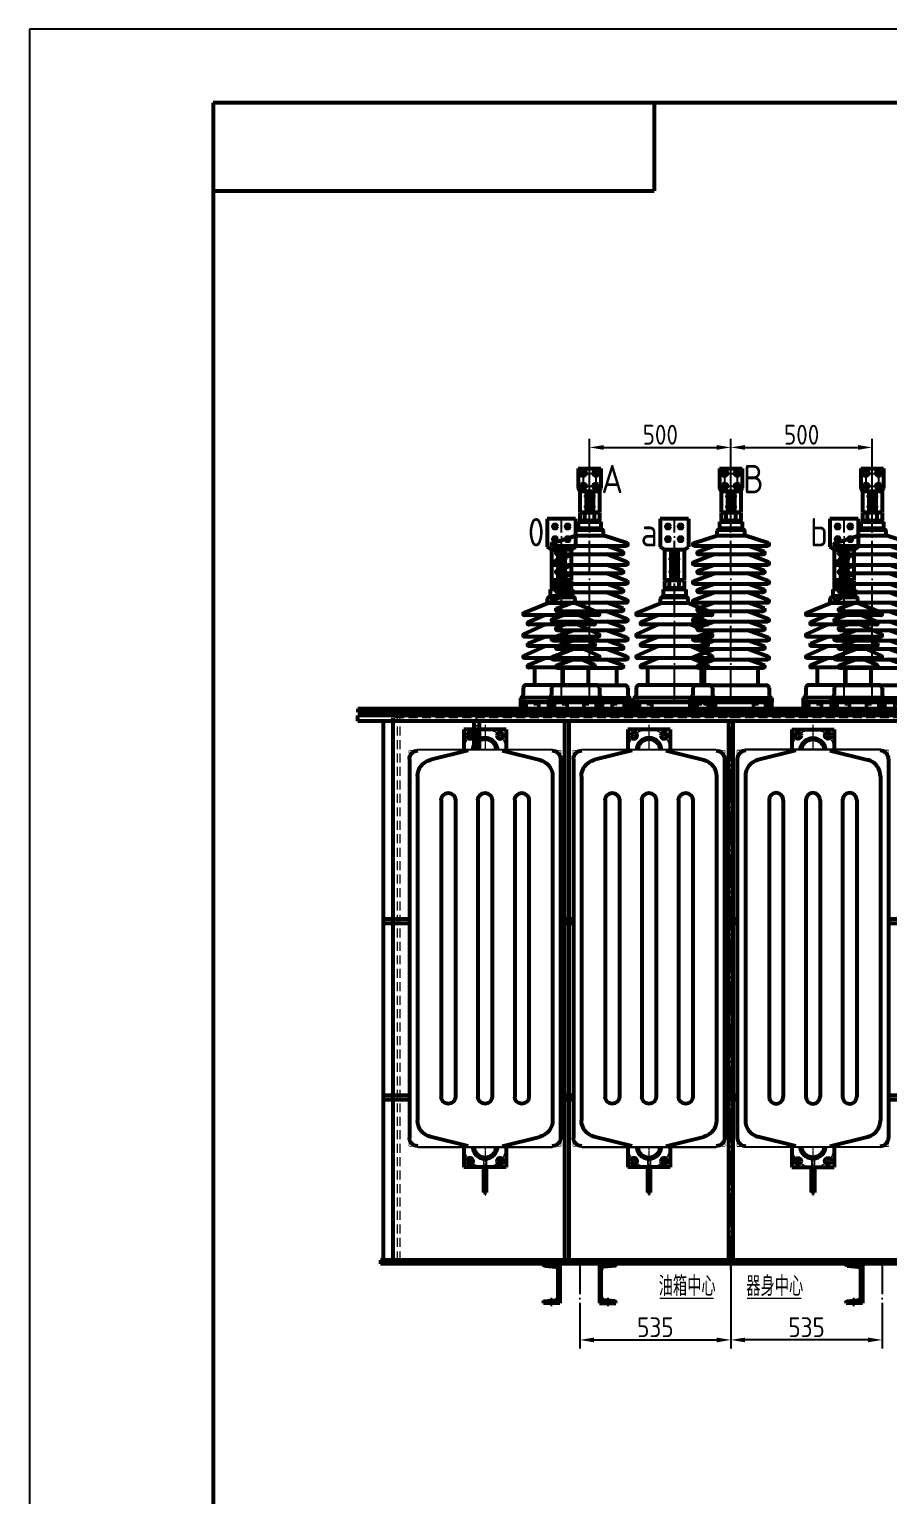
# Model space of a CAD drawing. Header units: inches. Extents: x 0 to 15444, y 0 to 10920.
# Drawn here: x 0 to 3040, y 5730 to 10920 of the extents above; entities that cross this region are included whole.
import ezdxf
from ezdxf.enums import TextEntityAlignment as Align

# ---------------------------------------------------------------- set-up
doc = ezdxf.new("R2010")
doc.units = ezdxf.units.IN
doc.header["$LTSCALE"] = 5
doc.header["$MEASUREMENT"] = 0
doc.set_wipeout_variables(frame=1)
for name, pattern in [('ACAD_ISO04W100', [30, 24, -3, 0, -3]), ('CENTER', [2, 1.25, -0.25, 0.25, -0.25]), ('HIDDEN', [9.525, 6.35, -3.175]), ('PHANTOM', [63.5, 31.75, -6.35, 6.35, -6.35, 6.35, -6.35])]:
    doc.linetypes.add(name, pattern=pattern)
doc.layers.get('0').update_dxf_attribs({"color": 1, "linetype": 'ACAD_ISO04W100'})
doc.layers.get('Defpoints').update_dxf_attribs({"lineweight": 20})
for name, color, linetype, lineweight in [('1', 4, 'Continuous', 53), ('12标注', 3, 'Continuous', 5), ('2', 3, 'Continuous', 20), ('3', 6, 'HIDDEN', 20), ('中心线', 1, 'CENTER', 9), ('标注', 3, 'Continuous', 9), ('标注、文本', 3, 'Continuous', 25), ('粗实线', 4, 'Continuous', 53)]:
    doc.layers.add(name, color=color, linetype=linetype, lineweight=lineweight)
doc.layers.add('3中心线层', color=1, linetype='CENTER')
doc.layers.add('双点划线', color=2, linetype='PHANTOM')
doc.styles.get("Standard").update_dxf_attribs({"font": 'gbenor.shx', "bigfont": 'gbcbig.shx'})
doc.dimstyles.new('1$0', dxfattribs={"dimscale": 20, "dimtxt": 3.5, "dimasz": 2.5, "dimexe": 1.5, "dimexo": 0, "dimgap": 0.5, "dimtad": 1, "dimtoh": 1, "dimtxsty": 'Standard', "dimcen": 2.5, "dimclrd": 3, "dimclre": 3, "dimclrt": 3, "dimadec": 1, "dimazin": 0, "dimtfac": 1, "dimtmove": 0, "dimatfit": 2, "dimfxl": 0, "dimarcsym": 0})

# ---------------------------------------------------------------- blocks, each defined once
blk = doc.blocks.new('*U16')
at = {"layer": '1'}
for p, q in [((158, 202), (100, 202, 1)), ((100, 202), (100, 62)), ((106, 82.7), (106, 181.3, 6.3)), ((153.7, 194.7), (114.6, 190.8, 6.3)), ((158, 202), (158, 199.4)), ((100, 62), (158, 62)), ((153.7, 69.3), (114.6, 73.2, 6.3)), ((158, 62), (158, 64.6))]:
    blk.add_line(p, q, dxfattribs=at)
for centre, radius, start, end in [((115.5, 181.3), 9.5, 95.7106, 180), ((153.2, 199.4), 4.8, 275.7106, 360), ((115.5, 82.7), 9.5, 180, 264.2894), ((153.2, 64.6), 4.8, 0, 84.2894)]:
    blk.add_arc(centre, radius, start, end, dxfattribs=at)
blk = doc.blocks.new('散热器管接头')
at = {"layer": '1'}
for p, q in [((4030.4, 21238.1), (4030.4, 21088.1)), ((4030.4, 21238.1), (4180.4, 21238.1)), ((4180.4, 21238.1), (4180.4, 21088.1)), ((4030.4, 21088.1), (4180.4, 21088.1)), ((4100.4, 20998.6), (4100.4, 21088.1)), ((4110.4, 21088.1), (4110.4, 20998.6)), ((4105.4, 20998.6), (4100.4, 20998.6)), ((4105.4, 20998.6), (4110.4, 20998.6))]:
    blk.add_line(p, q, dxfattribs=at)
for centre, radius in [((4052.4, 21216.1), 11), ((4105.4, 21163.1), 44.5), ((4105.4, 21163.1), 40), ((4158.5, 21216.1), 11), ((4052.4, 21110), 11), ((4158.5, 21110), 11)]:
    blk.add_circle(centre, radius, dxfattribs=at)
at = {"layer": '3'}
for p, q in [((4100.4, 21118.6), (4110.4, 21118.6)), ((4100.4, 21118.6), (4100.4, 21088.1)), ((4110.4, 21118.6), (4110.4, 21088.1))]:
    blk.add_line(p, q, dxfattribs=at)
at = {"layer": '3中心线层', "ltscale": 10}
blk.add_line((4062.2, 21119.9), (4042.6, 21100.2), dxfattribs=at)
at = {"layer": '中心线'}
for p, q in [((4105.4, 21254.5), (4105.4, 20988.3)), ((4062.2, 21206.3), (4042.6, 21225.9)), ((4148.6, 21206.3), (4168.3, 21225.9)), ((4196.8, 21163.1), (4014, 21163.1)), ((4148.6, 21119.9), (4168.3, 21100.2))]:
    blk.add_line(p, q, dxfattribs=at)
blk.add_circle((4105.4, 21163.1), 75, dxfattribs=at)
blk = doc.blocks.new('sdfg')
at = {"layer": '2'}
for p in [(2923.7, -403.3), (2923.7, -1803.3)]:
    blk.add_blockref('散热器管接头', p, dxfattribs=at)
blk = doc.blocks.new('fgs')
at = {"layer": '1', "ltscale": 3}
for p, q in [((-4811.8, 11634.9), (-5286.3, 11634.9)), ((-4811.8, 10234.9), (-5286.8, 10234.9))]:
    blk.add_line(p, q, dxfattribs=at)
at = {"layer": '2'}
blk.add_lwpolyline([(-5049, 11634.9), (-5316.8, 11634.9), (-5316.8, 10234.9), (-4781.8, 10234.9), (-4781.8, 11634.9), (-5049, 11634.9)], close=True, dxfattribs=at)
blk.add_wipeout([(-5049, 11634.9), (-5316.8, 11634.9), (-5316.8, 10234.9), (-4781.8, 10234.9), (-4781.8, 11634.9)]).dxf.layer = '2'
at = {"layer": '1', "ltscale": 3}
for p, q in [((-5109.3, 11634.9), (-5242.8, 11601.9)), ((-4989.3, 11634.9), (-4855.8, 11601.9)), ((-5316.8, 11604.9), (-5316.8, 10264.9)), ((-4781.8, 11604.9), (-4781.8, 10264.9)), ((-5288.4, 11543.6), (-5288.4, 10326.2)), ((-4810.2, 11543.6), (-4810.2, 10326.2)), ((-5204.5, 11459.9), (-5204.5, 10409.9)), ((-5154.1, 11459.9), (-5154.1, 10409.9)), ((-5074.5, 11459.9), (-5074.5, 10409.9)), ((-5024.1, 11459.9), (-5024.1, 10409.9)), ((-4944.5, 11459.9), (-4944.5, 10409.9)), ((-4894.1, 11459.9), (-4894.1, 10409.9)), ((-5109.3, 10234.9), (-5242.8, 10268)), ((-4989.3, 10234.9), (-4855.8, 10268))]:
    blk.add_line(p, q, dxfattribs=at)
for centre, radius, start, end in [((-5286.8, 11604.9), 30, 90, 180), ((-4811.8, 11604.9), 30, 0, 90), ((-5228.4, 11543.6), 60, 103.9053, 180), ((-4870.2, 11543.6), 60, 0, 76.0947), ((-5179.3, 11459.9), 25.2, 0, 180), ((-5049.3, 11459.9), 25.2, 0, 180), ((-4919.3, 11459.9), 25.2, 0, 180), ((-5179.3, 10409.9), 25.2, 180, 0), ((-5049.3, 10409.9), 25.2, 180, 0), ((-4919.3, 10409.9), 25.2, 180, 0), ((-5228.4, 10326.2), 60, 180, 256.0947), ((-4870.2, 10326.2), 60, 283.9053, 0), ((-5286.8, 10264.9), 30, 180, 270), ((-4811.8, 10264.9), 30, 270, 0)]:
    blk.add_arc(centre, radius, start, end, dxfattribs=at)
blk = doc.blocks.new('低压套管-1')
for p, q in [((5525.6, 8154.4), (5610.9, 8154.4)), ((5543.3, 8177.1), (5543.3, 8096.8)), ((5565.8, 7344.9), (5565.8, 8171.9)), ((5588.3, 8177.1), (5588.3, 8096.8)), ((5525.6, 8109.4), (5610.9, 8109.4)), ((5586.4, 8071.9), (5545.2, 8071.9)), ((5586.4, 8036.4), (5545.2, 8036.4))]:
    blk.add_line(p, q)
at = {"layer": '1', "ltscale": 100}
for p, q in [((5525.8, 8171.9), (5605.8, 8171.9)), ((5525.8, 8171.9), (5525.8, 8101.9)), ((5605.8, 8171.9), (5605.8, 8101.9)), ((5530.8, 8091.9), (5600.8, 8091.9)), ((5530.8, 8091.9), (5530.8, 8015.9)), ((5553.3, 8091.9), (5553.3, 8015.9)), ((5563.3, 8091.9), (5563.3, 8015.9)), ((5568.3, 8091.9), (5568.3, 8015.9)), ((5578.3, 8091.9), (5578.3, 8015.9)), ((5600.8, 8091.9), (5600.8, 8015.9)), ((5600.8, 8015.9), (5530.8, 8015.9))]:
    blk.add_line(p, q, dxfattribs=at)
at = {"layer": '1'}
for p, q in [((5530.8, 8091.9), (5525.8, 8101.9)), ((5600.8, 8091.9), (5605.8, 8101.9)), ((5530.8, 8013.9), (5530.8, 7990)), ((5539.6, 8015.9), (5591.9, 8015.9)), ((5548.5, 7990), (5548.5, 8013.9)), ((5583.1, 7990), (5583.1, 8013.9)), ((5600.8, 8013.9), (5600.8, 7990)), ((5520.7, 7954.9), (5609.8, 7954.9)), ((5520.7, 7954.9), (5609.8, 7954.9)), ((5521.8, 7954.9), (5609.7, 7954.9)), ((5525.8, 7982.9), (5525.8, 7959.9)), ((5525.8, 7982.9), (5605.8, 7982.9)), ((5525.8, 7959.9), (5605.8, 7959.9)), ((5525.8, 7959.9), (5605.8, 7959.9)), ((5525.8, 7959.9), (5605.8, 7959.9)), ((5530.8, 7987.9), (5600.8, 7987.9)), ((5530.8, 7987.9), (5530.8, 7982.9)), ((5530.8, 7959.9), (5530.8, 7954.9)), ((5539.6, 7987.9), (5591.9, 7987.9)), ((5600.8, 7987.9), (5600.8, 7982.9)), ((5600.8, 7959.9), (5600.8, 7954.9)), ((5605.8, 7982.9), (5605.8, 7959.9)), ((5432.8, 7906.9), (5516.8, 7934.9)), ((5435.8, 7897.9), (5695.8, 7897.9)), ((5447.4, 7876.6), (5505.4, 7897.9)), ((5516.8, 7934.9), (5614.8, 7934.9)), ((5516.8, 7934.9), (5614.8, 7934.9)), ((5516.8, 7934.9), (5614.8, 7934.9)), ((5516.8, 7934.9), (5614.8, 7934.9)), ((5520.7, 7934.9), (5609.8, 7934.9)), ((5520.7, 7934.9), (5609.8, 7934.9)), ((5520.7, 7934.9), (5610.7, 7934.9)), ((5520.7, 7934.9), (5610.7, 7934.9)), ((5520.8, 7897.9), (5610.8, 7897.9)), ((5520.8, 7897.9), (5610.8, 7897.9)), ((5521.8, 7934.9), (5609.7, 7934.9)), ((5698.7, 7906.9), (5614.8, 7934.9)), ((5684.1, 7876.6), (5625.8, 7897.9)), ((5432.8, 7839.9), (5505.4, 7867.9)), ((5450.8, 7867.9), (5680.8, 7867.9)), ((5505.4, 7867.9), (5625.8, 7867.9)), ((5516.8, 7867.9), (5614.8, 7867.9)), ((5516.8, 7867.9), (5614.8, 7867.9)), ((5520.8, 7867.9), (5610.8, 7867.9)), ((5698.7, 7839.9), (5625.8, 7867.9)), ((5432.8, 7772.9), (5508.6, 7800.9)), ((5435.8, 7830.9), (5695.8, 7830.9)), ((5447.4, 7809.6), (5505.8, 7830.9)), ((5450.8, 7800.9), (5680.8, 7800.9)), ((5508.6, 7800.9), (5622.9, 7800.9)), ((5554.8, 7800.9), (5614.8, 7800.9)), ((5554.8, 7800.9), (5614.8, 7800.9)), ((5558.8, 7800.9), (5610.8, 7800.9)), ((5698.7, 7772.9), (5622.9, 7800.9)), ((5684.1, 7809.6), (5625.8, 7830.9)), ((5432.8, 7705.9), (5508.6, 7733.9)), ((5435.8, 7763.9), (5695.8, 7763.9)), ((5447.4, 7742.6), (5505.8, 7763.9)), ((5450.8, 7733.9), (5680.8, 7733.9)), ((5508.6, 7733.9), (5622.9, 7733.9)), ((5554.8, 7733.9), (5614.8, 7733.9)), ((5554.8, 7733.9), (5614.8, 7733.9)), ((5558.8, 7763.9), (5610.8, 7763.9)), ((5558.8, 7763.9), (5610.8, 7763.9)), ((5558.8, 7733.9), (5610.8, 7733.9)), ((5698.7, 7705.9), (5622.9, 7733.9)), ((5684.1, 7742.6), (5625.8, 7763.9)), ((5435.8, 7696.9), (5695.8, 7696.9)), ((5447.4, 7675.6), (5505.8, 7696.9)), ((5558.8, 7696.9), (5610.8, 7696.9)), ((5558.8, 7696.9), (5610.8, 7696.9)), ((5684.1, 7675.6), (5625.8, 7696.9)), ((5432.8, 7638.9), (5508.6, 7666.9)), ((5435.8, 7629.9), (5695.8, 7629.9)), ((5447.4, 7608.6), (5505.8, 7629.9)), ((5450.8, 7666.9), (5680.8, 7666.9)), ((5508.6, 7666.9), (5622.9, 7666.9)), ((5554.8, 7666.9), (5614.8, 7666.9)), ((5554.8, 7666.9), (5614.8, 7666.9)), ((5558.8, 7666.9), (5610.8, 7666.9)), ((5558.8, 7629.9), (5610.8, 7629.9)), ((5558.8, 7629.9), (5610.8, 7629.9)), ((5698.7, 7638.9), (5622.9, 7666.9)), ((5684.1, 7608.6), (5625.8, 7629.9)), ((5432.8, 7571.9), (5508.6, 7599.9)), ((5450.8, 7599.9), (5680.8, 7599.9)), ((5508.6, 7599.9), (5622.9, 7599.9)), ((5554.8, 7599.9), (5614.8, 7599.9)), ((5554.8, 7599.9), (5614.8, 7599.9)), ((5558.8, 7599.9), (5610.8, 7599.9)), ((5698.7, 7571.9), (5622.9, 7599.9)), ((5432.8, 7504.9), (5508.6, 7532.9)), ((5435.8, 7562.9), (5695.8, 7562.9)), ((5447.4, 7541.6), (5505.8, 7562.9)), ((5450.8, 7532.9), (5680.8, 7532.9)), ((5508.6, 7532.9), (5622.9, 7532.9)), ((5554.8, 7532.9), (5614.8, 7532.9)), ((5554.8, 7532.9), (5614.8, 7532.9)), ((5558.8, 7562.9), (5610.8, 7562.9)), ((5558.8, 7562.9), (5610.8, 7562.9)), ((5558.8, 7532.9), (5610.8, 7532.9)), ((5698.7, 7504.9), (5622.9, 7532.9)), ((5684.1, 7541.6), (5625.8, 7562.9)), ((5435.8, 7495.9), (5695.8, 7495.9)), ((5447.4, 7474.6), (5505.8, 7495.9)), ((5558.8, 7495.9), (5610.8, 7495.9)), ((5558.8, 7495.9), (5610.8, 7495.9)), ((5684.1, 7474.6), (5625.8, 7495.9)), ((5450.8, 7465.9), (5680.8, 7465.9)), ((5470.6, 7465.9), (5470.6, 7404.9)), ((5558.8, 7465.9), (5610.8, 7465.9)), ((5660.9, 7465.9), (5660.9, 7404.9)), ((5430.9, 7394.9), (5430.8, 7369.9)), ((5440.9, 7404.9), (5690.6, 7404.9)), ((5700.6, 7394.9), (5700.8, 7369.9)), ((5420.8, 7359.9), (5710.8, 7359.9)), ((5420.8, 7359.9), (5420.8, 7344.9)), ((5710.8, 7344.9), (5420.8, 7344.9)), ((5420.8, 7344.9), (5710.8, 7344.9)), ((5420.8, 7344.9), (5710.8, 7344.9)), ((5710.8, 7359.9), (5710.8, 7344.9))]:
    blk.add_line(p, q, dxfattribs=at)
at = {"layer": '1', "linetype": 'ACAD_ISO04W100', "ltscale": 40}
for p, q in [((5516.8, 7934.9), (5516.8, 7949.9)), ((5614.8, 7934.9), (5614.8, 7949.9))]:
    blk.add_line(p, q, dxfattribs=at)
at = {"layer": '1'}
for centre, radius, start, end in [((5539.6, 7996), 20, 63.6891, 116.3109), ((5565.8, 7944.9), 71, 75.8871, 104.1129), ((5591.9, 7996), 20, 63.6891, 116.3109), ((5521.8, 7949.9), 5, 90, 180), ((5539.6, 8007.9), 20, 243.6891, 296.3109), ((5565.8, 8058.9), 71, 255.8871, 284.1129), ((5591.9, 8007.9), 20, 243.6891, 296.3109), ((5435.8, 7902.9), 5, 126.5014, 270), ((5695.8, 7902.9), 5, 270, 53.4986), ((5435.8, 7835.9), 5, 126.5014, 270), ((5450.8, 7872.9), 5, 131.9872, 270), ((5680.8, 7872.9), 5, 270, 48.0128), ((5695.8, 7835.9), 5, 270, 53.4986), ((5450.8, 7805.9), 5, 131.9872, 270), ((5680.8, 7805.9), 5, 270, 48.0128), ((5435.8, 7768.9), 5, 126.5014, 270), ((5450.8, 7738.9), 5, 131.9872, 270), ((5680.8, 7738.9), 5, 270, 48.0128), ((5695.8, 7768.9), 5, 270, 53.4986), ((5435.8, 7701.9), 5, 126.5014, 270), ((5695.8, 7701.9), 5, 270, 53.4986), ((5435.8, 7634.9), 5, 126.5014, 270), ((5450.8, 7671.9), 5, 131.9872, 270), ((5680.8, 7671.9), 5, 270, 48.0128), ((5695.8, 7634.9), 5, 270, 53.4986), ((5450.8, 7604.9), 5, 131.9872, 270), ((5680.8, 7604.9), 5, 270, 48.0128), ((5435.8, 7567.9), 5, 126.5014, 270), ((5450.8, 7537.9), 5, 131.9872, 270), ((5680.8, 7537.9), 5, 270, 48.0128), ((5695.8, 7567.9), 5, 270, 53.4986), ((5435.8, 7500.9), 5, 126.5014, 270), ((5450.8, 7470.9), 5, 131.9872, 270), ((5680.8, 7470.9), 5, 270, 48.0128), ((5695.8, 7500.9), 5, 270, 53.4986), ((5440.9, 7394.9), 10, 90, 180), ((5690.6, 7394.9), 10, 0, 90), ((5420.8, 7369.9), 10, 270, 0), ((5710.8, 7369.9), 10, 180, 270)]:
    blk.add_arc(centre, radius, start, end, dxfattribs=at)
at = {"layer": '1', "ltscale": 40}
blk.add_arc((5609.8, 7949.9), 5, 0, 90, dxfattribs=at)
at = {"layer": '1', "ltscale": 100}
for centre, major_axis, start_param, end_param in [((5543.3, 8154.4), (-6.36, 6.36), 1.57079632679554, 7.853981633975126), ((5588.3, 8154.4), (6.36, 6.36), 6.283185307179086, 12.56637061435867), ((5543.3, 8109.4), (-6.36, 6.36), 1.57079632679554, 7.853981633975126), ((5588.3, 8109.4), (6.36, 6.36), 6.283185307179086, 12.56637061435867)]:
    blk.add_ellipse(centre, major_axis=major_axis, ratio=1, start_param=start_param, end_param=end_param, dxfattribs=at)
at = {"layer": '中心线', "lineweight": -3, "ltscale": 0.1}
for p, q in [((5435.8, 7368.5), (5435.8, 7335)), ((5695.8, 7368.5), (5695.8, 7335))]:
    blk.add_line(p, q, dxfattribs=at)
at = {"layer": '双点划线', "ltscale": 100}
blk.add_line((5488.3, 7344.9), (5643.3, 7344.9), dxfattribs=at)
blk = doc.blocks.new('1242141241241')
at = {"ltscale": 2}
for p, q in [((2615.2, 10635.6), (2615.2, 10659.6)), ((2875.2, 10635.6), (2875.2, 10659.6))]:
    blk.add_line(p, q, dxfattribs=at)
at = {"layer": '1', "lineweight": 50}
for p, q in [((2890.2, 10659.6), (2600.2, 10659.6)), ((2600.2, 10659.6), (2600.2, 10635.6)), ((2647.7, 10659.6), (2647.7, 10653.6)), ((2662.7, 10653.6), (2647.7, 10653.6)), ((2662.7, 10659.6), (2662.7, 10653.6)), ((2665.2, 10659.6), (2665.2, 10635.6)), ((2825.2, 10659.6), (2825.2, 10635.6)), ((2827.7, 10659.6), (2827.7, 10653.6)), ((2827.7, 10653.6), (2842.7, 10653.6)), ((2842.7, 10659.6), (2842.7, 10653.6)), ((2890.2, 10659.6), (2890.2, 10635.6)), ((2890.2, 10635.6), (2600.2, 10635.6))]:
    blk.add_line(p, q, dxfattribs=at)
at = {"layer": '1'}
for p, q in [((2609.2, 10641.6), (2609.2, 10659.6)), ((2609.2, 10641.6), (2621.2, 10641.6)), ((2615.2, 10639.6), (2609.2, 10641.6)), ((2621.2, 10641.6), (2615.2, 10639.6)), ((2621.2, 10641.6), (2621.2, 10659.6)), ((2869.2, 10641.6), (2869.2, 10659.6)), ((2881.2, 10641.6), (2869.2, 10641.6)), ((2869.2, 10641.6), (2875.2, 10639.6)), ((2875.2, 10639.6), (2881.2, 10641.6)), ((2881.2, 10641.6), (2881.2, 10659.6))]:
    blk.add_line(p, q, dxfattribs=at)
at = {"layer": '2'}
for p, q in [((2607.2, 10645.6), (2607.2, 10659.6)), ((2607.2, 10645.6), (2623.2, 10645.6)), ((2623.2, 10645.6), (2623.2, 10659.6)), ((2867.2, 10645.6), (2867.2, 10659.6)), ((2883.2, 10645.6), (2867.2, 10645.6)), ((2883.2, 10645.6), (2883.2, 10659.6))]:
    blk.add_line(p, q, dxfattribs=at)
blk = doc.blocks.new('1452341235412352135')
for p, q in [((4210.4, 7950.5), (4205.7, 7950.5)), ((4212.9, 7950.5), (4217.9, 7950.5)), ((4215.4, 7955.5), (4215.4, 7960.3)), ((4215.4, 7948), (4215.4, 7953)), ((4215.4, 7945.5), (4215.4, 7940.8)), ((4220.4, 7950.5), (4225.2, 7950.5)), ((4237.9, 7329), (4237.9, 7978)), ((4255.4, 7950.5), (4250.7, 7950.5)), ((4262.9, 7950.5), (4257.9, 7950.5)), ((4260.4, 7955.5), (4260.4, 7960.3)), ((4260.4, 7948), (4260.4, 7953)), ((4260.4, 7945.5), (4260.4, 7940.8)), ((4265.4, 7950.5), (4270.2, 7950.5)), ((4210.4, 7905.5), (4205.7, 7905.5)), ((4212.9, 7905.5), (4217.9, 7905.5)), ((4215.4, 7910.5), (4215.4, 7915.3)), ((4215.4, 7903), (4215.4, 7908)), ((4215.4, 7900.5), (4215.4, 7895.8)), ((4220.4, 7905.5), (4225.2, 7905.5)), ((4255.4, 7905.5), (4250.7, 7905.5)), ((4262.9, 7905.5), (4257.9, 7905.5)), ((4260.4, 7910.5), (4260.4, 7915.3)), ((4260.4, 7903), (4260.4, 7908)), ((4260.4, 7900.5), (4260.4, 7895.8)), ((4265.4, 7905.5), (4270.2, 7905.5)), ((4217.3, 7836.5), (4258.5, 7836.5)), ((4217.3, 7791.5), (4258.5, 7791.5))]:
    blk.add_line(p, q)
at = {"ltscale": 2}
for p, q in [((4107.9, 7305), (4107.9, 7329)), ((4367.9, 7305), (4367.9, 7329))]:
    blk.add_line(p, q, dxfattribs=at)
at = {"layer": '1', "ltscale": 100}
for p, q in [((4287.9, 7978), (4187.9, 7978)), ((4187.9, 7978), (4187.9, 7878)), ((4287.9, 7978), (4287.9, 7878)), ((4272.9, 7868), (4202.9, 7868)), ((4202.9, 7868), (4202.9, 7760)), ((4225.4, 7868), (4225.4, 7760)), ((4235.4, 7868), (4235.4, 7760)), ((4240.4, 7868), (4240.4, 7760)), ((4250.4, 7868), (4250.4, 7760)), ((4272.9, 7868), (4272.9, 7760)), ((4202.9, 7760), (4272.9, 7760))]:
    blk.add_line(p, q, dxfattribs=at)
at = {"layer": '1'}
for p, q in [((4202.9, 7868), (4187.9, 7878)), ((4272.9, 7868), (4287.9, 7878)), ((4202.9, 7757.9), (4202.9, 7734.1)), ((4264.1, 7760), (4211.8, 7760)), ((4220.6, 7734.1), (4220.6, 7757.9)), ((4255.2, 7734.1), (4255.2, 7757.9)), ((4272.9, 7757.9), (4272.9, 7734.1)), ((4283, 7699), (4193.9, 7699)), ((4283, 7699), (4193.9, 7699)), ((4281.9, 7699), (4194, 7699)), ((4197.9, 7727), (4197.9, 7704)), ((4277.9, 7727), (4197.9, 7727)), ((4277.9, 7704), (4197.9, 7704)), ((4277.9, 7704), (4197.9, 7704)), ((4277.9, 7704), (4197.9, 7704)), ((4202.9, 7732), (4202.9, 7727)), ((4272.9, 7732), (4202.9, 7732)), ((4202.9, 7704), (4202.9, 7699)), ((4264.1, 7732), (4211.8, 7732)), ((4272.9, 7732), (4272.9, 7727)), ((4272.9, 7704), (4272.9, 7699)), ((4277.9, 7727), (4277.9, 7704)), ((4105, 7645), (4188.9, 7679)), ((4367.9, 7636), (4107.9, 7636)), ((4119.6, 7611.7), (4177.6, 7636)), ((4286.9, 7679), (4188.9, 7679)), ((4286.9, 7679), (4188.9, 7679)), ((4286.9, 7679), (4188.9, 7679)), ((4286.9, 7679), (4188.9, 7679)), ((4282.9, 7636), (4192.9, 7636)), ((4282.9, 7636), (4192.9, 7636)), ((4283, 7679), (4193, 7679)), ((4283, 7679), (4193, 7679)), ((4283, 7679), (4193.9, 7679)), ((4283, 7679), (4193.9, 7679)), ((4281.9, 7679), (4194, 7679)), ((4370.9, 7645), (4286.9, 7679)), ((4356.3, 7611.7), (4298.2, 7636)), ((4105, 7569), (4180.8, 7603)), ((4352.9, 7603), (4122.9, 7603)), ((4295.1, 7603), (4180.8, 7603)), ((4370.9, 7569), (4295.1, 7603)), ((4105, 7493), (4180.8, 7527)), ((4367.9, 7560), (4107.9, 7560)), ((4119.6, 7535.7), (4177.9, 7560)), ((4352.9, 7527), (4122.9, 7527)), ((4295.1, 7527), (4180.8, 7527)), ((4248.9, 7527), (4188.9, 7527)), ((4248.9, 7527), (4188.9, 7527)), ((4244.9, 7560), (4192.9, 7560)), ((4244.9, 7560), (4192.9, 7560)), ((4244.9, 7527), (4192.9, 7527)), ((4370.9, 7493), (4295.1, 7527)), ((4356.3, 7535.7), (4297.9, 7560)), ((4367.9, 7484), (4107.9, 7484)), ((4119.6, 7459.7), (4177.9, 7484)), ((4244.9, 7484), (4192.9, 7484)), ((4244.9, 7484), (4192.9, 7484)), ((4356.3, 7459.7), (4297.9, 7484)), ((4352.9, 7451), (4122.9, 7451)), ((4142.8, 7451), (4142.8, 7389)), ((4244.9, 7451), (4192.9, 7451)), ((4333.1, 7451), (4333.1, 7389)), ((4103.1, 7379), (4102.9, 7354)), ((4362.8, 7389), (4113.1, 7389)), ((4372.8, 7379), (4372.9, 7354)), ((4092.9, 7344), (4092.9, 7329)), ((4382.9, 7344), (4092.9, 7344)), ((4092.9, 7329), (4382.9, 7329)), ((4382.9, 7329), (4092.9, 7329)), ((4382.9, 7329), (4092.9, 7329)), ((4101.9, 7311), (4101.9, 7329)), ((4113.9, 7311), (4113.9, 7329)), ((4361.9, 7311), (4361.9, 7329)), ((4373.9, 7311), (4373.9, 7329)), ((4382.9, 7344), (4382.9, 7329)), ((4101.9, 7311), (4113.9, 7311)), ((4107.9, 7309), (4101.9, 7311)), ((4113.9, 7311), (4107.9, 7309)), ((4373.9, 7311), (4361.9, 7311)), ((4361.9, 7311), (4367.9, 7309)), ((4367.9, 7309), (4373.9, 7311))]:
    blk.add_line(p, q, dxfattribs=at)
at = {"layer": '1', "linetype": 'ACAD_ISO04W100', "ltscale": 40}
for p, q in [((4188.9, 7679), (4188.9, 7694)), ((4286.9, 7679), (4286.9, 7694))]:
    blk.add_line(p, q, dxfattribs=at)
at = {"layer": '1', "lineweight": 50}
for p, q in [((4382.9, 7329), (4092.9, 7329)), ((4092.9, 7329), (4092.9, 7305)), ((4140.4, 7329), (4140.4, 7323)), ((4155.4, 7323), (4140.4, 7323)), ((4155.4, 7329), (4155.4, 7323)), ((4157.9, 7329), (4157.9, 7305)), ((4317.9, 7329), (4317.9, 7305)), ((4320.4, 7329), (4320.4, 7323)), ((4320.4, 7323), (4335.4, 7323)), ((4335.4, 7329), (4335.4, 7323)), ((4382.9, 7329), (4382.9, 7305)), ((4382.9, 7305), (4092.9, 7305))]:
    blk.add_line(p, q, dxfattribs=at)
at = {"layer": '1'}
for centre in [(4215.4, 7950.5), (4260.4, 7950.5), (4215.4, 7905.5), (4260.4, 7905.5)]:
    blk.add_circle(centre, 7.25, dxfattribs=at)
for centre, radius, start, end in [((4211.8, 7740), 20, 63.6891, 116.3109), ((4211.8, 7752), 20, 243.6891, 296.3109), ((4237.9, 7689), 71, 75.8871, 104.1129), ((4237.9, 7803), 71, 255.8871, 284.1129), ((4264.1, 7740), 20, 63.6891, 116.3109), ((4264.1, 7752), 20, 243.6891, 296.3109), ((4281.9, 7694), 5, 0, 90), ((4107.9, 7641), 5, 126.5014, 270), ((4367.9, 7641), 5, 270, 53.4986), ((4122.9, 7608), 5, 131.9872, 270), ((4352.9, 7608), 5, 270, 48.0128), ((4107.9, 7565), 5, 126.5014, 270), ((4122.9, 7532), 5, 131.9872, 270), ((4352.9, 7532), 5, 270, 48.0128), ((4367.9, 7565), 5, 270, 53.4986), ((4107.9, 7489), 5, 126.5014, 270), ((4367.9, 7489), 5, 270, 53.4986), ((4122.9, 7456), 5, 131.9872, 270), ((4352.9, 7456), 5, 270, 48.0128), ((4113.1, 7379), 10, 90, 180), ((4362.8, 7379), 10, 0, 90), ((4092.9, 7354), 10, 270, 0), ((4382.9, 7354), 10, 180, 270)]:
    blk.add_arc(centre, radius, start, end, dxfattribs=at)
at = {"layer": '1', "ltscale": 40}
blk.add_arc((4193.9, 7694), 5, 90, 180, dxfattribs=at)
at = {"layer": '2'}
for p, q in [((4099.9, 7315), (4099.9, 7329)), ((4115.9, 7315), (4115.9, 7329)), ((4359.9, 7315), (4359.9, 7329)), ((4375.9, 7315), (4375.9, 7329)), ((4099.9, 7315), (4115.9, 7315)), ((4375.9, 7315), (4359.9, 7315))]:
    blk.add_line(p, q, dxfattribs=at)
at = {"layer": '中心线', "lineweight": -3, "ltscale": 0.1}
for p, q in [((4107.9, 7352.6), (4107.9, 7319.1)), ((4367.9, 7352.6), (4367.9, 7319.1))]:
    blk.add_line(p, q, dxfattribs=at)
at = {"layer": '双点划线', "ltscale": 100}
blk.add_line((4315.4, 7329), (4160.4, 7329), dxfattribs=at)
blk = doc.blocks.new('*D42')
at = {"layer": '2', "color": 3, "lineweight": -2, "transparency": 16777216}
for p, q in [((1982.2, 9365.9), (1982.2, 9470.2)), ((2482.2, 9365.9), (2482.2, 9470.2)), ((2032.2, 9440.2), (2432.2, 9440.2))]:
    blk.add_line(p, q, dxfattribs=at)
at = {"layer": '2', "color": 3, "transparency": 16777216}
for points in [[(2032.2, 9448.5), (2032.2, 9431.8), (1982.2, 9440.2)], [(2432.2, 9448.5), (2432.2, 9431.8), (2482.2, 9440.2)]]:
    blk.add_solid(points, dxfattribs=at)
at = {"layer": 'Defpoints', "color": 0, "transparency": 16777216}
for p in [(2482.2, 9440.2), (1982.2, 9365.9), (2482.2, 9365.9)]:
    blk.add_point(p, dxfattribs=at)
at = {"layer": '2', "color": 3, "transparency": 16777216, "insert": (2232.2, 9485.2), "char_height": 70, "attachment_point": 5}
blk.add_mtext('500', dxfattribs=at)
blk = doc.blocks.new('*D43')
at = {"layer": '2', "color": 3, "lineweight": -2, "transparency": 16777216}
for p, q in [((2482.2, 9365.9), (2482.2, 9470.2)), ((2982.2, 9365.9), (2982.2, 9470.2)), ((2532.2, 9440.2), (2932.2, 9440.2))]:
    blk.add_line(p, q, dxfattribs=at)
at = {"layer": '2', "color": 3, "transparency": 16777216}
for points in [[(2532.2, 9448.5), (2532.2, 9431.8), (2482.2, 9440.2)], [(2932.2, 9448.5), (2932.2, 9431.8), (2982.2, 9440.2)]]:
    blk.add_solid(points, dxfattribs=at)
at = {"layer": 'Defpoints', "color": 0, "transparency": 16777216}
for p in [(2982.2, 9440.2), (2482.2, 9365.9), (2982.2, 9365.9)]:
    blk.add_point(p, dxfattribs=at)
at = {"layer": '2', "color": 3, "transparency": 16777216, "insert": (2732.2, 9485.2), "char_height": 70, "attachment_point": 5}
blk.add_mtext('500', dxfattribs=at)
blk = doc.blocks.new('FRAME')
at = {"layer": '标注、文本'}
for p, q in [((0, 420), (0, 0)), ((594, 420), (0, 420))]:
    blk.add_line(p, q, dxfattribs=at)
at = {"layer": '粗实线'}
for p, q in [((25, 410), (25, 10)), ((585, 410), (25, 410)), ((85, 410), (85, 398)), ((25, 398), (85, 398))]:
    blk.add_line(p, q, dxfattribs=at)
blk = doc.blocks.new('*D189')
at = {"layer": '2', "color": 3, "lineweight": -2, "transparency": 16777216}
for p, q in [((2482.2, 6550.9), (2482.2, 6251.2)), ((1947.2, 6410.9), (1947.2, 6251.2)), ((1997.2, 6281.2), (2432.2, 6281.2))]:
    blk.add_line(p, q, dxfattribs=at)
at = {"layer": '2', "color": 3, "transparency": 16777216}
for points in [[(1997.2, 6289.5), (1997.2, 6272.8), (1947.2, 6281.2)], [(2432.2, 6289.5), (2432.2, 6272.8), (2482.2, 6281.2)]]:
    blk.add_solid(points, dxfattribs=at)
at = {"layer": 'Defpoints', "color": 0, "transparency": 16777216}
for p in [(2482.2, 6550.9, 0.5), (1947.2, 6410.9, -0.5), (2482.2, 6281.2)]:
    blk.add_point(p, dxfattribs=at)
at = {"layer": '2', "color": 3, "transparency": 16777216, "insert": (2214.7, 6326.2), "char_height": 70, "attachment_point": 5}
blk.add_mtext('535', dxfattribs=at)
blk = doc.blocks.new('*D190')
at = {"layer": '2', "color": 3, "lineweight": -2, "transparency": 16777216}
for p, q in [((2482.2, 6550.9), (2482.2, 6251.2)), ((3017.2, 6410.9), (3017.2, 6251.2)), ((2967.2, 6281.2), (2532.2, 6281.2))]:
    blk.add_line(p, q, dxfattribs=at)
at = {"layer": '2', "color": 3, "transparency": 16777216}
for points in [[(2532.2, 6289.5), (2532.2, 6272.8), (2482.2, 6281.2)], [(2967.2, 6289.5), (2967.2, 6272.8), (3017.2, 6281.2)]]:
    blk.add_solid(points, dxfattribs=at)
at = {"layer": 'Defpoints', "color": 0, "transparency": 16777216}
for p in [(2482.2, 6550.9, 0.5), (3017.2, 6410.9, -0.5), (2482.2, 6281.2)]:
    blk.add_point(p, dxfattribs=at)
at = {"layer": '2', "color": 3, "transparency": 16777216, "insert": (2749.7, 6326.2), "char_height": 70, "attachment_point": 5}
blk.add_mtext('535', dxfattribs=at)

msp = doc.modelspace()

# ---------------------------------------------------------------- linework, layer by layer
for p, q in [((2482.187, 6530.086), (2482.187, 8514.881)), ((1582.187, 8320.881), (1582.187, 8502.881)), ((1947.187, 6562.881, -0.5), (1947.187, 6410.881, -0.5)), ((3017.187, 6562.881, -0.5), (3017.187, 6410.881, -0.5)), ((1847.187, 6400.881, -0.5), (1847.187, 6430.644, -0.5)), ((2047.187, 6400.881, -0.5), (2047.187, 6430.644, -0.5)), ((2917.187, 6400.881, -0.5), (2917.187, 6430.644, -0.5))]:
    msp.add_line(p, q)
at = {"layer": '1'}
for p, q in [((3802.187, 8514.881), (1162.187, 8514.881)), ((1162.187, 8514.881), (1162.187, 8502.881)), ((3802.187, 8502.881), (1162.187, 8502.881)), ((3802.187, 8490.881), (1162.187, 8490.881)), ((1162.187, 8470.881), (1162.187, 8490.881)), ((3802.187, 8470.881), (1162.187, 8470.881)), ((1172.187, 8490.881), (1172.187, 8502.881)), ((1252.187, 8470.881), (1252.187, 6562.881)), ((1287.187, 6562.881), (1287.187, 8482.881)), ((1894.187, 6562.881), (1894.187, 8470.881)), ((1910.187, 6562.881), (1910.187, 8470.881)), ((2474.187, 6562.881), (2474.187, 8470.881)), ((2490.187, 6571.533), (2490.187, 8470.881)), ((1572.187, 8373.479), (1592.187, 8373.479)), ((3712.187, 7770.881), (1252.187, 7770.881)), ((3712.187, 7754.881), (1252.187, 7754.881)), ((3712.187, 7146.881), (1252.187, 7146.881)), ((3712.187, 7130.881), (1252.187, 7130.881)), ((3722.187, 6562.881), (1242.187, 6562.881)), ((1242.187, 6562.881), (1242.187, 6550.881)), ((3722.187, 6550.881), (1242.187, 6550.881)), ((3722.187, 6562.881), (1287.187, 6562.881))]:
    msp.add_line(p, q, dxfattribs=at)
msp.add_lwpolyline([(1572.187, 8320.881), (1592.187, 8320.881), (1592.187, 8470.881), (1572.187, 8470.881)], close=True, dxfattribs=at)
at = {"layer": '3'}
for p, q in [((3802.187, 8482.881), (1287.187, 8482.881)), ((1302.187, 6562.881), (1302.187, 8482.881)), ((1312.187, 6562.881), (1312.187, 8482.881))]:
    msp.add_line(p, q, dxfattribs=at)
at = {"layer": '标注'}
for p, q in [((2420.328, 6427.279), (2229.997, 6427.279)), ((2730.328, 6427.279), (2539.997, 6427.279))]:
    msp.add_line(p, q, dxfattribs=at)

# ---------------------------------------------------------------- block references
for name, p in [('低压套管-1', (-3583.587, 1193.962)), ('低压套管-1', (-3083.587, 1193.962)), ('低压套管-1', (-2583.587, 1193.962)), ('1452341235412352135', (-2355.746, 1209.879)), ('1452341235412352135', (-1955.746, 1209.879)), ('1452341235412352135', (-1355.746, 1209.879)), ('sdfg', (-4256.942, -12392.678)), ('*U16', (1917.187, 6348.881, -0.5))]:
    msp.add_blockref(name, p)
at = {"linetype": 'ByBlock'}
for p in [(-763.062, -2120.682), (-263.062, -2120.682), (236.938, -2120.682)]:
    msp.add_blockref('1242141241241', p, dxfattribs=at)
at = {"xscale": -1}
for name, p in [('sdfg', (8641.315, -12392.678)), ('sdfg', (9221.315, -12392.678)), ('*U16', (1977.187, 6348.881, -0.5)), ('*U16', (3047.187, 6348.881, -0.5))]:
    msp.add_blockref(name, p, dxfattribs=at)
at = {"layer": '2', "rotation": 180}
for p in [(5717.613, 28530.136), (6297.613, 28530.136)]:
    msp.add_blockref('散热器管接头', p, dxfattribs=at)
at = {"layer": '2', "xscale": -1, "rotation": 180}
msp.add_blockref('散热器管接头', (-1333.239, 28530.136), dxfattribs=at)

# ---------------------------------------------------------------- texts
at = {"layer": '12标注', "char_height": 70, "width": 381.46699, "attachment_point": 1}
for s, insert in [('油箱中心', (2226.371, 6506.753)), ('器身中心', (2536.371, 6506.753))]:
    msp.add_mtext(s, dxfattribs=dict(at, insert=insert))
at = {"layer": '2', "ltscale": 3}
for s, p in [('A', (2061.965, 9328.128)), ('B', (2561.965, 9328.128)), ('0', (1792.894, 9140.03)), ('b', (2793.562, 9140.03)), ('a', (2192.894, 9140.03))]:
    msp.add_text(s, height=100, dxfattribs=at).set_placement(p, align=Align.MIDDLE)

# ---------------------------------------------------------------- dimensions: what is measured, and where the dimension line sits
at = {"layer": '2'}
for base, p1, p2, picture, middle in [((2482.187, 9440.165), (1982.187, 9365.881), (2482.187, 9365.881), '*D42', (2232.187, 9485.165)), ((2982.187, 9440.165), (2482.187, 9365.881), (2982.187, 9365.881), '*D43', (2732.187, 9485.165))]:
    dim = msp.add_linear_dim(base=base, p1=p1, p2=p2, dimstyle='1$0', override={"dimtmove": 1}, dxfattribs=at)
    dim.commit()
    dim.dimension.update_dxf_attribs({"geometry": picture, "text_midpoint": middle})
dim = msp.add_linear_dim(base=(2482.187, 6281.154, -0.5), p1=(1947.187, 6410.881, -1), p2=(2482.187, 6550.881), dimstyle='1$0', dxfattribs=at)
dim.commit()
dim.dimension.update_dxf_attribs({"geometry": '*D189', "text_midpoint": (2214.687, 6326.154, -0.5)})
dim = msp.add_linear_dim(base=(2482.187, 6281.154, -0.5), p1=(3017.187, 6410.881, -1), p2=(2482.187, 6550.881), angle=180, dimstyle='1$0', dxfattribs=at)
dim.commit()
dim.dimension.update_dxf_attribs({"geometry": '*D190', "text_midpoint": (2749.687, 6326.154, -0.5)})

# ---------------------------------------------------------------- next in the draw order: block references
at = {"layer": '2', "xscale": -1}
msp.add_blockref('fgs', (-2857.106, -3267.848), dxfattribs=at)
at = {"layer": '2'}
msp.add_blockref('fgs', (7821.479, -3267.848), dxfattribs=at)

# ---------------------------------------------------------------- next in the draw order: block references
at = {"xscale": 26, "yscale": 26, "zscale": 26}
msp.add_blockref('FRAME', (0, 0), dxfattribs=at)

# ---------------------------------------------------------------- next in the draw order: block references
at = {"layer": '2', "xscale": -1}
msp.add_blockref('fgs', (-3437.106, -3267.848), dxfattribs=at)

doc.saveas('drawing.dxf')
